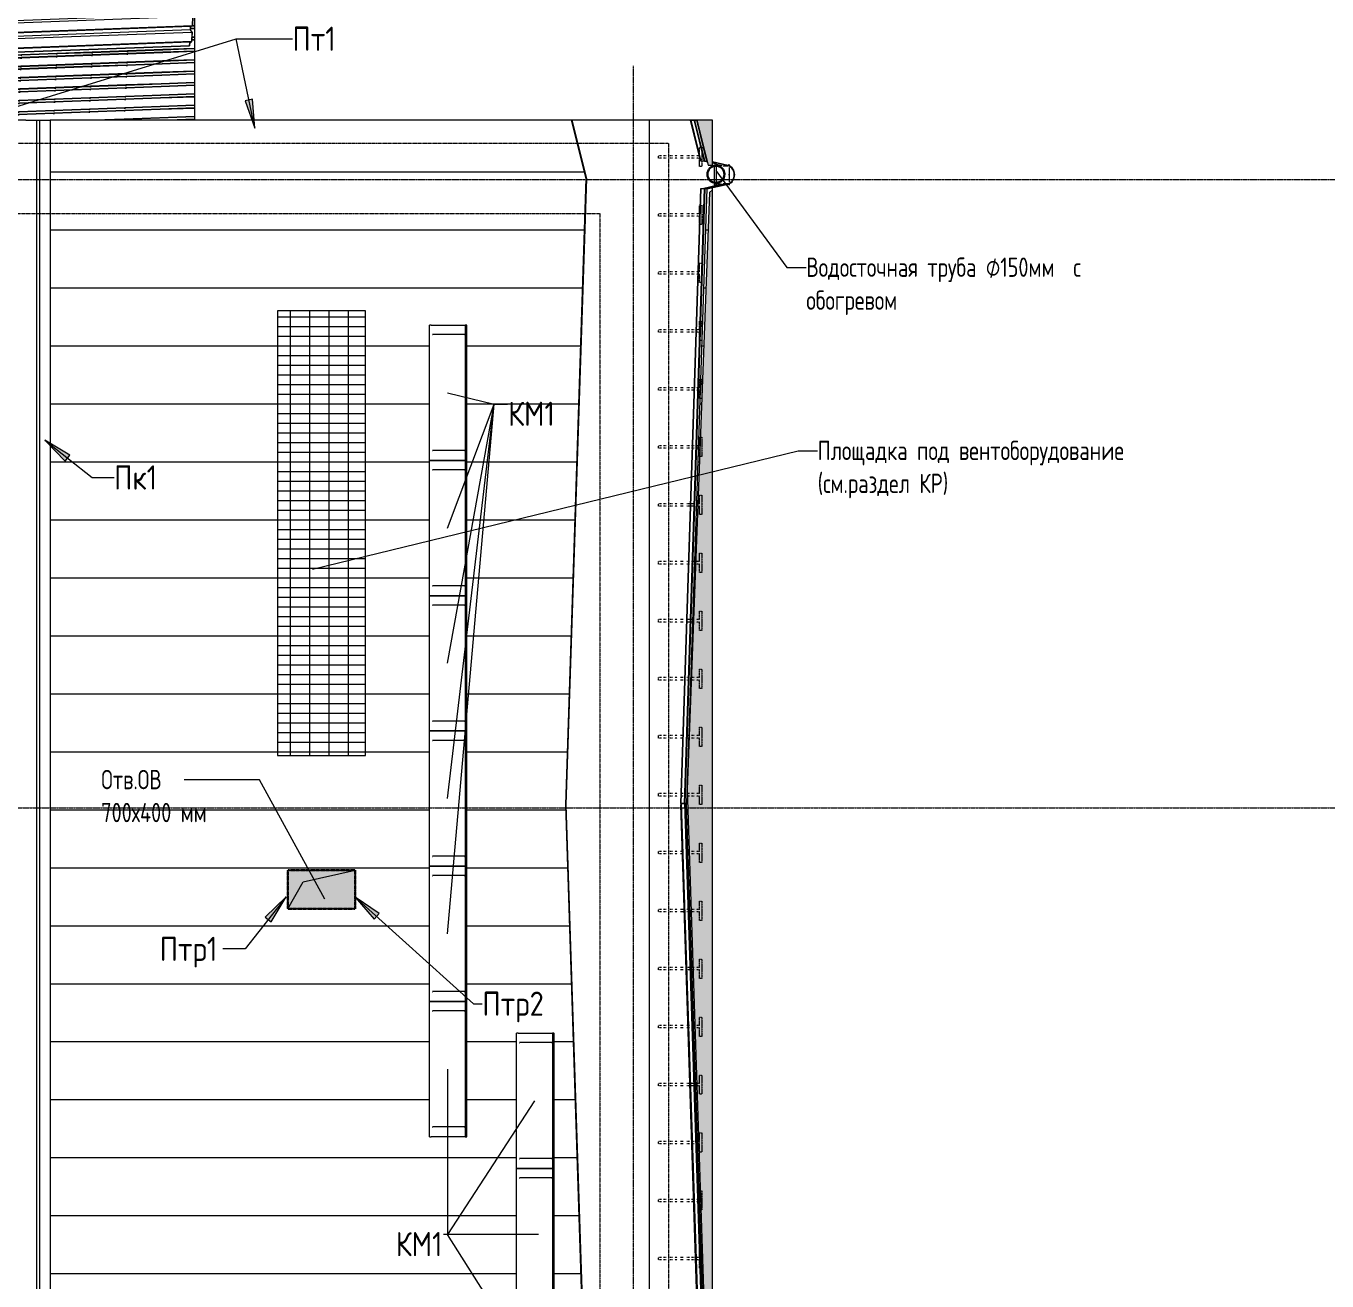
# Model space of a CAD drawing. Header units: millimetres. Extents: x -10178924 to 11692288, y -947381 to 58396.
# Drawn here: x 24262 to 37725, y -532876 to -519890 of the extents above; entities that cross this region are included whole.
import ezdxf

# ---------------------------------------------------------------- set-up
doc = ezdxf.new("R2010")
doc.units = ezdxf.units.MM
for name, pattern in [('ADSK_Линия сетки', [25, 20, -2.5, 0, -2.5]), ('ADSK_Скрыто', [6, 3, -3]), ('ADSK_Штриховая_ш3 п1_5', [4.5, 3, -1.5])]:
    doc.linetypes.add(name, pattern=pattern)
for name, color, linetype, lineweight in [('Аннотация', 7, 'Continuous', 18), ('Антураж', 7, 'Continuous', 18), ('Крыша', 7, 'Continuous', 9), ('Крыша штриховка', 7, 'Continuous', 9), ('Марки', 7, 'Continuous', 20), ('Обобщенные модели', 7, 'Continuous', 18), ('Ограждение', 7, 'Continuous', 9), ('Оси', 253, 'Continuous', 9), ('Перекрытие', 7, 'Continuous', 18), ('Перекрытие штриховка', 7, 'Continuous', 18), ('Узлы', 7, 'Continuous', 18)]:
    doc.layers.add(name, color=color, linetype=linetype, lineweight=lineweight)
doc.layers.add('Линии', color=7, linetype='Continuous', lineweight=9, true_color=0x00a600)
doc.styles.add('GOST Common_3', font='GOST_Common.ttf', dxfattribs={"width": 0.8, "height": 350})
doc.styles.add('GOST Common_4', font='GOST_Common.ttf', dxfattribs={"width": 0.9, "height": 200})

# ---------------------------------------------------------------- blocks, each defined once
blk = doc.blocks.new('Водосток - Тип 1 _карниз больше 490мм_-5200668-План кровли АР')
at = {"layer": 'Обобщенные модели'}
for p, q in [((19, 735), (31, 735)), ((48, 735), (125, 735)), ((125, 735), (198, 735)), ((216, 735), (231, 735)), ((125, 585), (19, 585)), ((231, 585), (125, 585))]:
    blk.add_line(p, q, dxfattribs=at)
for points, knots in [([(29, 731), (28, 732), (25, 734), (21, 735), (19, 735)], [-0.1080741, -0.1080741, -0.1080741, -0.1080741, -0.0588235, 0, 0, 0, 0]), ([(231, 735), (229, 735), (225, 734), (221, 732), (220, 729), (220, 729)], [-1, -1, -1, -1, -0.9411765, -0.8823529, -0.8614723, -0.8614723, -0.8614723, -0.8614723]), ([(19, 585), (21, 585), (25, 586), (29, 589), (31, 592), (32, 595), (32, 597), (32, 599), (32, 600), (32, 600)], [-1, -1, -1, -1, -0.9411765, -0.8823529, -0.8529412, -0.8235294, -0.8088235, -0.7941176, -0.7911929, -0.7911929, -0.7911929, -0.7911929]), ([(32, 605), (32, 606), (32, 607), (32, 609), (32, 611), (31, 614), (31, 617), (31, 620), (30, 623), (30, 626), (29, 629), (29, 632), (29, 636), (28, 640), (28, 646), (28, 652), (27, 656), (27, 657)], [-0.7563367, -0.7563367, -0.7563367, -0.7563367, -0.75, -0.7352941, -0.7205882, -0.7058824, -0.6911765, -0.6764706, -0.6617647, -0.6470588, -0.6323529, -0.6176471, -0.6029412, -0.5882353, -0.5588235, -0.5294118, -0.5128857, -0.5128857, -0.5128857, -0.5128857]), ([(222, 645), (222, 643), (222, 640), (221, 636), (221, 632), (221, 629), (220, 626), (220, 623), (219, 620), (219, 617), (219, 614), (218, 611), (218, 609), (218, 607), (218, 605), (218, 605)], [-0.4389362, -0.4389362, -0.4389362, -0.4389362, -0.4117647, -0.3970588, -0.3823529, -0.3676471, -0.3529412, -0.3382353, -0.3235294, -0.3088235, -0.2941176, -0.2794118, -0.2647059, -0.25, -0.2433093, -0.2433093, -0.2433093, -0.2433093]), ([(218, 600), (218, 600), (218, 599), (218, 597), (218, 595), (219, 592), (221, 589), (225, 586), (229, 585), (231, 585)], [-0.210458, -0.210458, -0.210458, -0.210458, -0.2058824, -0.1911765, -0.1764706, -0.1470588, -0.1176471, -0.0588235, 0, 0, 0, 0])]:
    blk.add_open_spline(points, degree=3, knots=knots, dxfattribs=at)
blk = doc.blocks.new('Ограждение - Ограждение-2966641-План кровли АР')
at = {"layer": 'Ограждение'}
for p, q in [((24262, 43659), (24371, 43659)), ((24371, 43659), (24388, 43659)), ((24371, 43659), (24371, 17892)), ((24388, 43659), (24404, 43659)), ((24404, 43659), (24513, 43659)), ((24404, 17892), (24404, 43659)), ((24513, 43659), (24513, 17892))]:
    blk.add_line(p, q, dxfattribs=at)
blk = doc.blocks.new('Construction_Roof-Accessories_Lindab_KO - Construction_Roof-Accessories_Lindab_KO-V46-План кровли АР')
at = {"layer": 'Обобщенные модели', "lineweight": 9}
for p, q in [((28808, 38642), (28467, 38642)), ((28467, 38640), (28473, 38640)), ((28801, 38640), (28808, 38640))]:
    blk.add_line(p, q, dxfattribs=at)
blk = doc.blocks.new('Construction_Roof-Accessories_Lindab_KO - Construction_Roof-Accessories_Lindab_KO-V47-План кровли АР')
at = {"layer": 'Обобщенные модели', "lineweight": 9}
for p, q in [((28808, 37442), (28467, 37442)), ((28467, 37440), (28473, 37440)), ((28801, 37440), (28808, 37440))]:
    blk.add_line(p, q, dxfattribs=at)
blk = doc.blocks.new('Construction_Roof-Accessories_Lindab_BR - Construction_Roof-Accessories_Lindab_BR-V48-План кровли АР')
at = {"layer": 'Обобщенные модели', "lineweight": 9}
for p, q in [((28436, 38739), (28438, 38739)), ((28436, 37339), (28436, 38739)), ((28454, 38739), (28438, 38739)), ((28454, 38739), (28463, 38739)), ((28463, 38739), (28471, 38739)), ((28471, 38739), (28804, 38739)), ((28804, 38739), (28807, 38739)), ((28808, 38739), (28808, 37339)), ((28823, 38739), (28808, 38739)), ((28823, 38739), (28825, 38739)), ((28825, 37339), (28825, 38739)), ((28438, 37339), (28436, 37339)), ((28438, 37339), (28454, 37339)), ((28463, 37339), (28454, 37339)), ((28471, 37339), (28463, 37339)), ((28804, 37339), (28471, 37339)), ((28807, 37339), (28804, 37339)), ((28808, 37339), (28823, 37339)), ((28825, 37339), (28823, 37339))]:
    blk.add_line(p, q, dxfattribs=at)
blk = doc.blocks.new('Construction_Roof-Accessories_Lindab_BR - Construction_Roof-Accessories_Lindab_BR-V49-План кровли АР')
at = {"layer": 'Обобщенные модели', "lineweight": 9}
for p, q in [((28436, 40139), (28438, 40139)), ((28436, 38739), (28436, 40139)), ((28454, 40139), (28438, 40139)), ((28454, 40139), (28463, 40139)), ((28463, 40139), (28471, 40139)), ((28471, 40139), (28804, 40139)), ((28804, 40139), (28807, 40139)), ((28808, 40139), (28808, 38739)), ((28823, 40139), (28808, 40139)), ((28823, 40139), (28825, 40139)), ((28825, 38739), (28825, 40139)), ((28438, 38739), (28436, 38739)), ((28438, 38739), (28454, 38739)), ((28463, 38739), (28454, 38739)), ((28471, 38739), (28463, 38739)), ((28804, 38739), (28471, 38739)), ((28807, 38739), (28804, 38739)), ((28808, 38739), (28823, 38739)), ((28825, 38739), (28823, 38739))]:
    blk.add_line(p, q, dxfattribs=at)
blk = doc.blocks.new('Construction_Roof-Accessories_Lindab_BR - Construction_Roof-Accessories_Lindab_BR-V50-План кровли АР')
at = {"layer": 'Обобщенные модели', "lineweight": 9}
for p, q in [((28436, 41539), (28438, 41539)), ((28436, 40139), (28436, 41539)), ((28454, 41539), (28438, 41539)), ((28454, 41539), (28463, 41539)), ((28463, 41539), (28471, 41539)), ((28471, 41539), (28804, 41539)), ((28804, 41539), (28807, 41539)), ((28808, 41539), (28808, 40139)), ((28823, 41539), (28808, 41539)), ((28823, 41539), (28825, 41539)), ((28825, 40139), (28825, 41539)), ((28438, 40139), (28436, 40139)), ((28438, 40139), (28454, 40139)), ((28463, 40139), (28454, 40139)), ((28471, 40139), (28463, 40139)), ((28804, 40139), (28471, 40139)), ((28807, 40139), (28804, 40139)), ((28808, 40139), (28823, 40139)), ((28825, 40139), (28823, 40139))]:
    blk.add_line(p, q, dxfattribs=at)
blk = doc.blocks.new('Construction_Roof-Accessories_Lindab_BR - Construction_Roof-Accessories_Lindab_BR-V51-План кровли АР')
at = {"layer": 'Обобщенные модели', "lineweight": 9}
for p, q in [((28436, 35939), (28438, 35939)), ((28436, 34539), (28436, 35939)), ((28454, 35939), (28438, 35939)), ((28454, 35939), (28463, 35939)), ((28463, 35939), (28471, 35939)), ((28471, 35939), (28804, 35939)), ((28804, 35939), (28807, 35939)), ((28808, 35939), (28808, 34539)), ((28823, 35939), (28808, 35939)), ((28823, 35939), (28825, 35939)), ((28825, 34539), (28825, 35939)), ((28438, 34539), (28436, 34539)), ((28438, 34539), (28454, 34539)), ((28463, 34539), (28454, 34539)), ((28471, 34539), (28463, 34539)), ((28804, 34539), (28471, 34539)), ((28807, 34539), (28804, 34539)), ((28808, 34539), (28823, 34539)), ((28825, 34539), (28823, 34539))]:
    blk.add_line(p, q, dxfattribs=at)
blk = doc.blocks.new('Roof Cladding - 833x50mm-4569083-План кровли АР')
at = {"layer": 'Обобщенные модели'}
for p, q in [((23430, 45152), (25993, 45248)), ((23432, 45186), (25995, 45282)), ((23463, 45203), (26004, 45298)), ((25995, 45282), (25993, 45248)), ((25993, 45248), (26012, 45222)), ((25994, 45248), (25996, 45281)), ((26013, 45222), (25994, 45248)), ((26004, 45298), (25995, 45282)), ((25996, 45281), (26004, 45296)), ((26004, 45296), (26004, 45298)), ((25987, 45118), (23424, 45023)), ((23430, 45152), (23432, 45186)), ((23433, 45147), (23430, 45152)), ((23432, 45186), (23436, 45193)), ((26012, 45222), (23466, 45126)), ((26007, 45126), (23466, 45031)), ((25987, 45118), (25986, 45084)), ((25986, 45085), (25988, 45117)), ((26007, 45126), (25987, 45118)), ((25988, 45117), (26008, 45124)), ((26012, 45222), (26007, 45126)), ((26008, 45124), (26013, 45222)), ((25986, 45084), (23422, 44988)), ((23422, 44988), (23424, 45023)), ((23428, 44980), (23422, 44988)), ((23424, 45023), (23429, 45024)), ((26004, 45058), (23466, 44963)), ((26005, 45059), (25986, 45085)), ((25986, 45084), (26004, 45058)), ((26000, 44961), (26005, 45059)), ((26004, 45058), (26000, 44962)), ((25978, 44921), (23414, 44825)), ((23414, 44825), (23416, 44859)), ((25979, 44955), (23416, 44859)), ((23416, 44859), (23425, 44862)), ((26000, 44962), (23466, 44868)), ((25996, 44895), (23466, 44800)), ((25979, 44955), (25978, 44921)), ((25978, 44921), (25980, 44954)), ((25997, 44895), (25978, 44921)), ((25978, 44921), (25996, 44895)), ((26000, 44962), (25979, 44955)), ((25980, 44954), (26000, 44961)), ((25992, 44797), (25997, 44895)), ((25996, 44895), (25992, 44799)), ((25970, 44757), (23407, 44661)), ((23407, 44661), (23408, 44696)), ((25972, 44791), (23408, 44696)), ((23408, 44696), (23421, 44700)), ((23424, 44812), (23414, 44825)), ((25992, 44799), (23466, 44704)), ((25989, 44731), (23466, 44637)), ((25972, 44791), (25970, 44757)), ((25970, 44757), (25989, 44731)), ((25971, 44758), (25972, 44790)), ((25989, 44732), (25971, 44758)), ((25992, 44799), (25972, 44791)), ((25972, 44790), (25992, 44797)), ((25989, 44731), (25984, 44635)), ((25985, 44634), (25989, 44732)), ((25962, 44594), (23399, 44498)), ((25964, 44628), (23401, 44532)), ((23420, 44643), (23407, 44661)), ((25984, 44635), (23466, 44541)), ((25981, 44568), (23466, 44474)), ((25964, 44628), (25962, 44594)), ((25962, 44594), (25981, 44568)), ((25963, 44594), (25964, 44627)), ((25982, 44568), (25963, 44594)), ((25984, 44635), (25964, 44628)), ((25964, 44627), (25985, 44634)), ((25981, 44568), (25976, 44472)), ((25977, 44471), (25982, 44568)), ((25955, 44430), (23391, 44334)), ((23392, 44334), (25955, 44430)), ((25956, 44465), (23393, 44369)), ((23399, 44498), (23401, 44532)), ((23416, 44475), (23399, 44498)), ((23401, 44532), (23417, 44538)), ((25976, 44472), (23466, 44378)), ((25956, 44465), (25955, 44430)), ((25955, 44430), (25957, 44463)), ((25955, 44430), (25955, 44430)), ((25976, 44472), (25956, 44465)), ((25957, 44463), (25977, 44471)), ((23391, 44334), (23393, 44369)), ((23392, 44334), (23391, 44334)), ((23393, 44369), (23412, 44376))]:
    blk.add_line(p, q, dxfattribs=at)
blk = doc.blocks.new('Водосток 2 - Водосток 2-5195513-План кровли АР')
at = {"layer": 'Антураж'}
for p, q in [((30059, 43055), (29908, 43659)), ((29908, 43659), (29909, 43659)), ((31138, 43659), (29909, 43659)), ((29909, 43659), (30061, 43055)), ((31243, 43241), (31138, 43659)), ((31146, 43659), (31139, 43657)), ((31139, 43656), (31144, 43658)), ((31245, 43234), (31139, 43656)), ((31144, 43658), (31193, 43658)), ((31249, 43235), (31144, 43658)), ((31200, 43659), (31146, 43659)), ((31185, 43656), (31179, 43654)), ((31179, 43654), (31184, 43654)), ((31285, 43232), (31179, 43654)), ((31184, 43654), (31200, 43659)), ((31290, 43232), (31184, 43654)), ((31187, 43656), (31185, 43656)), ((31185, 43656), (31187, 43656)), ((31187, 43656), (31185, 43656)), ((31193, 43658), (31187, 43656)), ((31200, 43659), (31305, 43236)), ((31248, 43240), (31243, 43241)), ((31249, 43235), (31245, 43234)), ((31284, 43235), (31249, 43235)), ((31314, 43225), (31270, 43235)), ((31290, 43232), (31285, 43232)), ((31305, 43236), (31290, 43232)), ((31309, 43243), (31304, 43243)), ((31305, 43238), (31308, 43238)), ((31308, 43238), (31309, 43243)), ((31311, 43238), (31308, 43238)), ((31365, 43230), (31529, 43193)), ((31527, 43188), (31365, 43225)), ((31407, 43204), (31365, 43213)), ((31408, 42987), (31407, 43204)), ((31407, 43203), (31467, 43189)), ((31476, 43188), (31527, 43188)), ((29847, 36576), (30059, 43055)), ((30061, 43055), (29849, 36576)), ((30059, 43055), (30061, 43055)), ((31037, 36588), (31245, 42954)), ((31037, 36587), (31245, 42950)), ((31042, 36587), (31250, 42954)), ((31077, 36588), (31285, 42954)), ((31082, 36588), (31290, 42954)), ((31306, 42953), (31098, 36587)), ((31245, 42954), (31250, 42954)), ((31245, 42950), (31250, 42951)), ((31250, 42954), (31285, 42954)), ((31261, 42954), (31408, 42987)), ((31285, 42954), (31290, 42954)), ((31290, 42954), (31306, 42953)), ((31308, 42952), (31306, 42952)), ((31306, 42948), (31309, 42948)), ((31527, 43003), (31308, 42952)), ((31308, 42952), (31309, 42948)), ((31309, 42948), (31529, 42998)), ((31408, 42987), (31467, 43001)), ((31476, 43003), (31527, 43003)), ((30060, 30069), (29847, 36576)), ((29847, 36576), (29849, 36576)), ((29849, 36576), (30062, 30069)), ((31036, 36587), (31037, 36587)), ((31042, 36587), (31037, 36588)), ((31037, 36588), (31045, 36587)), ((31045, 36587), (31037, 36587)), ((31037, 36587), (31042, 36587)), ((31037, 36587), (31245, 30226)), ((31244, 30226), (31037, 36576)), ((31042, 36587), (31092, 36587)), ((31042, 36587), (31250, 30226)), ((31092, 36587), (31042, 36587)), ((31098, 36587), (31045, 36587)), ((31082, 36588), (31077, 36588)), ((31077, 36588), (31084, 36588)), ((31084, 36587), (31077, 36587)), ((31077, 36587), (31082, 36587)), ((31077, 36587), (31285, 30226)), ((31098, 36587), (31082, 36588)), ((31082, 36587), (31098, 36587)), ((31082, 36587), (31290, 30226)), ((31085, 36587), (31083, 36587)), ((31083, 36587), (31085, 36587)), ((31084, 36588), (31085, 36588)), ((31085, 36588), (31084, 36588)), ((31084, 36588), (31085, 36588)), ((31085, 36587), (31084, 36587)), ((31085, 36588), (31092, 36587)), ((31092, 36587), (31085, 36587)), ((31305, 30251), (31098, 36587))]:
    blk.add_line(p, q, dxfattribs=at)
for centre, major_axis, start_param, end_param in [((31501, 43095), (0, 97), 3.441241, 5.983537), ((31501, 43095), (0, 102), 3.439033, 5.985745), ((31447, 43095), (0, 97), 4.665909, 4.760834)]:
    blk.add_ellipse(centre, major_axis=major_axis, ratio=0.934826, start_param=start_param, end_param=end_param, dxfattribs=at)
blk = doc.blocks.new('Кровля')
at = {"layer": 'Аннотация', "lineweight": 9}
for points in [[(26629, 43575), (26607, 43877), (26529, 43861)], [(24457, 40349), (24668, 40131), (24717, 40193)], [(26953, 35624), (26737, 35412), (26799, 35363)], [(27668, 35620), (27864, 35390), (27917, 35449)]]:
    blk.add_hatch(color=256, dxfattribs=at).paths.add_polyline_path(points)
at = {"layer": 'Крыша штриховка'}
h = blk.add_hatch(dxfattribs=at)
h.set_pattern_fill('FP_2', color=256, style=0, pattern_type=2)
h.set_pattern_definition([(180, (3986.8, 0), (-7e-14, -600), [])])
h.paths.add_polyline_path([(27372, 17892), (29050, 17892), (30032, 19347), (29708, 19305), (30060, 30069), (29847, 36576), (30059, 43055), (29908, 43659), (24513, 43659), (24513, 17892), (25830, 17892)])
h.paths.add_polyline_path([(25203, 18862), (24754, 18862), (24754, 20012), (25904, 20012), (25904, 18862), (25329, 18862)])
h.paths.add_polyline_path([(27009, 20373), (26993, 20373), (26993, 21123), (27743, 21123), (27743, 20373), (27070, 20373)])
h.paths.add_polyline_path([(27372, 22145), (26970, 22145), (26970, 22545), (27670, 22545), (27670, 22145)])
h.paths.add_polyline_path([(28650, 23142), (28278, 23142), (28278, 27342), (28667, 27342), (28667, 23142), (28650, 23142)])
h.paths.add_polyline_path([(27372, 23645), (26865, 23645), (26865, 27055), (27775, 27055), (27775, 23645), (27670, 23645)])
h.paths.add_polyline_path([(29710, 25811), (29337, 25811), (29337, 34211), (29726, 34211), (29726, 25811), (29710, 25811)])
h.paths.add_polyline_path([(26037, 28714), (25084, 28714), (25084, 30514), (28803, 30514), (28803, 28714), (26865, 28714)])
h.paths.add_polyline_path([(31255, 30223), (31255, 30226), (31246, 30226), (31255, 30223)])
h.paths.add_polyline_path([(31305, 30251), (31306, 30285), (31365, 30299), (31365, 30563), (31306, 30579), (31105, 36735), (31336, 42911), (31365, 42940), (31365, 42960), (31306, 42948), (31099, 36576), (31304, 30285)])
h.paths.add_polyline_path([(28436, 33139), (28436, 41539), (28825, 41539), (28825, 33139), (28438, 33139)])
h.paths.add_polyline_path([(27670, 35500), (26970, 35500), (26970, 35900), (27670, 35900)])
h.paths.add_polyline_path([(27775, 37085), (26865, 37085), (26865, 41685), (27775, 41685), (27775, 37421)])
h.paths.add_polyline_path([(31305, 43243), (31309, 43243), (31205, 43659), (31200, 43659), (31304, 43243)])
h.paths.add_polyline_path([(31139, 43656), (31146, 43659), (31138, 43659)])
at = {"layer": 'Перекрытие штриховка', "lineweight": 9}
h = blk.add_hatch(dxfattribs=at)
h.set_pattern_fill('FP_54', color=256, style=0, pattern_type=2)
h.set_pattern_definition([(182.141, (18730.75, -66049.07), (-16.7656, -353.0398), [366.448, 0, 0, 0]), (182.141, (18726.74, -66133.4), (-16.7656, -353.0398), [366.448, 0, 0, 0]), (182.141, (18726.5, -66138.3), (-16.7656, -353.0398), [366.448, 0, 0, 0]), (182.141, (18732.33, -66015.72), (-16.7656, -353.0398), [366.448, 0, 0, 0]), (182.141, (18732.1, -66020.63), (-16.7656, -353.0398), [366.448, 0, 0, 0]), (182.141, (18730.98, -66044.16), (-16.7656, -353.0398), [366.448, 0, 0, 0]), (182.141, (18725.4, -66161.84), (-16.7656, -353.0398), [366.448, 0, 0, 0]), (182.141, (18719.8, -66279.52), (-16.7656, -353.0398), [366.448, 0, 0, 0]), (182.141, (18719.57, -66284.43), (-16.7656, -353.0398), [366.448, 0, 0, 0]), (182.141, (18715.57, -66368.76), (-16.7656, -353.0398), [366.448, 0, 0, 0]), (182.141, (18725.16, -66166.74), (-16.7656, -353.0398), [366.448, 0, 0, 0]), (182.141, (18721.16, -66251.08), (-16.7656, -353.0398), [366.448, 0, 0, 0]), (182.141, (18720.92, -66256), (-16.7656, -353.0398), [366.448, 0, 0, 0])])
h.paths.add_polyline_path([(24388, 43659), (26006, 43659), (26006, 45124), (25988, 45117), (25987, 45084), (26005, 45057), (26000, 44961), (25980, 44954), (25979, 44920), (25997, 44894), (25992, 44797), (25972, 44790), (25972, 44757), (25989, 44731), (25984, 44634), (25964, 44627), (25964, 44593), (25981, 44568), (25976, 44470), (25957, 44463), (25954, 44430), (23540, 44340), (23540, 43659), (24371, 43659)])
at = {"layer": 'Перекрытие штриховка', "lineweight": 9, "true_color": 0x787878}
h = blk.add_hatch(dxfattribs=at)
h.set_pattern_fill('FP_52', color=8, style=0, pattern_type=2)
h.set_pattern_definition([(0, (0, 0), (0, 100), []), (90, (0, 0), (-200, 1e-14), [])])
h.paths.add_polyline_path([(27372, 37085), (27775, 37085), (27775, 41685), (26865, 41685), (26865, 37085), (27168, 37085)])
at = {"layer": 'Узлы', "true_color": 0xffffff}
h = blk.add_hatch(color=7, dxfattribs=at)
h.paths.add_polyline_path([(37670, 20675), (37670, 20941), (31998, 20941), (32013, 20871), (37490, 20681)])
h.paths.add_polyline_path([(30995, 20745), (31689, 20844), (31725, 20941), (31365, 20941), (31365, 30299), (31306, 30285), (30995, 20761)])
h.paths.add_polyline_path([(31365, 30563), (31365, 42940), (31336, 42911), (31105, 36735), (31306, 30578), (31362, 30563)])
h.paths.add_polyline_path([(31365, 43193), (31365, 43659), (31205, 43659), (31322, 43193), (31365, 43193)])
blk.add_hatch(color=7, dxfattribs=at).paths.add_polyline_path([(26970, 35500), (27670, 35500), (27670, 35900), (26970, 35900)])
at = {"layer": 'Аннотация', "lineweight": 9}
for p, q in [((23741, 43670), (26436, 44502)), ((26436, 44502), (27019, 44502)), ((26629, 43575), (26436, 44502)), ((26436, 44502), (27019, 44502)), ((26607, 43877), (26529, 43861)), ((26529, 43861), (26629, 43575)), ((26629, 43575), (26607, 43877)), ((31399, 43139), (32135, 42134)), ((32135, 42134), (32337, 42134)), ((24457, 40349), (24668, 40131)), ((24717, 40193), (24457, 40349)), ((24457, 40349), (24946, 39962)), ((24668, 40131), (24717, 40193)), ((27226, 39014), (32253, 40238)), ((32253, 40238), (32454, 40238)), ((24946, 39962), (25174, 39962)), ((26481, 36832), (25898, 36832)), ((26677, 36832), (26481, 36832)), ((27354, 35599), (26677, 36832)), ((26953, 35624), (26530, 35084)), ((26953, 35624), (26737, 35412)), ((26799, 35363), (26953, 35624)), ((27668, 35620), (27864, 35390)), ((27917, 35449), (27668, 35620)), ((27668, 35620), (28894, 34517)), ((26737, 35412), (26799, 35363)), ((27864, 35390), (27917, 35449)), ((26530, 35084), (26300, 35084)), ((28894, 34517), (28984, 34517))]:
    blk.add_line(p, q, dxfattribs=at)
at = {"layer": 'Крыша'}
for p, q in [((24262, 43659), (18876, 43659)), ((29908, 43659), (24513, 43659)), ((31146, 43659), (31138, 43659)), ((31205, 43659), (31200, 43659)), ((31365, 42940), (31365, 42960)), ((26970, 35500), (26970, 35900)), ((26970, 35900), (27670, 35900)), ((27670, 35900), (27670, 35500)), ((27670, 35500), (26970, 35500))]:
    blk.add_line(p, q, dxfattribs=at)
at = {"layer": 'Линии', "color": 5, "true_color": 0x0000ff}
blk.add_line((30715, 20291), (30715, 43659), dxfattribs=at)
at = {"layer": 'Линии', "color": 7}
for p, q in [((31365, 43659), (31205, 43659)), ((31205, 43659), (31322, 43193)), ((31365, 43193), (31365, 43659)), ((31322, 43193), (31365, 43193)), ((31336, 42911), (31105, 36735)), ((31365, 42940), (31336, 42911)), ((31365, 30563), (31365, 42940)), ((31105, 36735), (31306, 30578)), ((27130, 35777), (27670, 35900)), ((26970, 35500), (27130, 35777))]:
    blk.add_line(p, q, dxfattribs=at)
at = {"layer": 'Линии', "color": 7, "linetype": 'ADSK_Штриховая_ш3 п1_5'}
for p, q in [((17612, 43423), (30912, 43423)), ((30912, 43423), (30912, 20783)), ((18382, 42693), (30199, 42693)), ((30199, 42693), (30199, 17884))]:
    blk.add_line(p, q, dxfattribs=at)
at = {"layer": 'Линии', "color": 7, "linetype": 'ADSK_Скрыто'}
for p, q in [((31232, 43379), (31257, 43379)), ((31232, 43291), (31232, 43379)), ((31257, 43379), (31257, 43179)), ((30807, 43266), (30807, 43291)), ((30837, 43291), (30807, 43291)), ((30837, 43266), (30807, 43266)), ((30887, 43291), (30857, 43291)), ((30887, 43266), (30857, 43266)), ((30952, 43291), (30922, 43291)), ((30952, 43266), (30922, 43266)), ((31002, 43291), (30972, 43291)), ((31002, 43266), (30972, 43266)), ((31062, 43291), (31032, 43291)), ((31062, 43266), (31032, 43266)), ((31127, 43291), (31097, 43291)), ((31127, 43266), (31097, 43266)), ((31177, 43291), (31147, 43291)), ((31177, 43266), (31147, 43266)), ((31232, 43291), (31197, 43291)), ((31232, 43266), (31197, 43266)), ((31232, 43179), (31232, 43266)), ((31257, 43179), (31232, 43179)), ((30807, 42666), (30807, 42691)), ((30837, 42691), (30807, 42691)), ((30887, 42691), (30857, 42691)), ((30952, 42691), (30922, 42691)), ((31002, 42691), (30972, 42691)), ((31062, 42691), (31032, 42691)), ((31127, 42691), (31097, 42691)), ((31177, 42691), (31147, 42691)), ((31232, 42691), (31197, 42691)), ((31232, 42779), (31257, 42779)), ((31232, 42691), (31232, 42779)), ((31257, 42779), (31257, 42579)), ((30837, 42666), (30807, 42666)), ((30887, 42666), (30857, 42666)), ((30952, 42666), (30922, 42666)), ((31002, 42666), (30972, 42666)), ((31062, 42666), (31032, 42666)), ((31127, 42666), (31097, 42666)), ((31177, 42666), (31147, 42666)), ((31232, 42666), (31197, 42666)), ((31232, 42579), (31232, 42666)), ((31257, 42579), (31232, 42579)), ((31232, 42179), (31257, 42179)), ((31232, 42091), (31232, 42179)), ((31257, 42179), (31257, 41979)), ((30807, 42066), (30807, 42091)), ((30837, 42091), (30807, 42091)), ((30837, 42066), (30807, 42066)), ((30887, 42091), (30857, 42091)), ((30887, 42066), (30857, 42066)), ((30952, 42091), (30922, 42091)), ((30952, 42066), (30922, 42066)), ((31002, 42091), (30972, 42091)), ((31002, 42066), (30972, 42066)), ((31062, 42091), (31032, 42091)), ((31062, 42066), (31032, 42066)), ((31127, 42091), (31097, 42091)), ((31127, 42066), (31097, 42066)), ((31177, 42091), (31147, 42091)), ((31177, 42066), (31147, 42066)), ((31232, 42091), (31197, 42091)), ((31232, 42066), (31197, 42066)), ((31232, 41979), (31232, 42066)), ((31257, 41979), (31232, 41979)), ((30807, 41466), (30807, 41491)), ((30837, 41491), (30807, 41491)), ((30837, 41466), (30807, 41466)), ((30887, 41491), (30857, 41491)), ((30887, 41466), (30857, 41466)), ((30952, 41491), (30922, 41491)), ((30952, 41466), (30922, 41466)), ((31002, 41491), (30972, 41491)), ((31002, 41466), (30972, 41466)), ((31062, 41491), (31032, 41491)), ((31062, 41466), (31032, 41466)), ((31127, 41491), (31097, 41491)), ((31127, 41466), (31097, 41466)), ((31177, 41491), (31147, 41491)), ((31177, 41466), (31147, 41466)), ((31232, 41491), (31197, 41491)), ((31232, 41466), (31197, 41466)), ((31232, 41579), (31257, 41579)), ((31232, 41491), (31232, 41579)), ((31232, 41379), (31232, 41466)), ((31257, 41579), (31257, 41379)), ((31257, 41379), (31232, 41379)), ((31232, 40979), (31257, 40979)), ((31232, 40891), (31232, 40979)), ((31257, 40979), (31257, 40779)), ((30807, 40866), (30807, 40891)), ((30837, 40891), (30807, 40891)), ((30837, 40866), (30807, 40866)), ((30887, 40891), (30857, 40891)), ((30887, 40866), (30857, 40866)), ((30952, 40891), (30922, 40891)), ((30952, 40866), (30922, 40866)), ((31002, 40891), (30972, 40891)), ((31002, 40866), (30972, 40866)), ((31062, 40891), (31032, 40891)), ((31062, 40866), (31032, 40866)), ((31127, 40891), (31097, 40891)), ((31127, 40866), (31097, 40866)), ((31177, 40891), (31147, 40891)), ((31177, 40866), (31147, 40866)), ((31232, 40891), (31197, 40891)), ((31232, 40866), (31197, 40866)), ((31232, 40779), (31232, 40866)), ((31257, 40779), (31232, 40779)), ((30807, 40266), (30807, 40291)), ((30837, 40291), (30807, 40291)), ((30837, 40266), (30807, 40266)), ((30887, 40291), (30857, 40291)), ((30887, 40266), (30857, 40266)), ((30952, 40291), (30922, 40291)), ((30952, 40266), (30922, 40266)), ((31002, 40291), (30972, 40291)), ((31002, 40266), (30972, 40266)), ((31062, 40291), (31032, 40291)), ((31062, 40266), (31032, 40266)), ((31127, 40291), (31097, 40291)), ((31127, 40266), (31097, 40266)), ((31177, 40291), (31147, 40291)), ((31177, 40266), (31147, 40266)), ((31232, 40291), (31197, 40291)), ((31232, 40266), (31197, 40266)), ((31232, 40379), (31257, 40379)), ((31232, 40291), (31232, 40379)), ((31232, 40179), (31232, 40266)), ((31257, 40379), (31257, 40179)), ((31257, 40179), (31232, 40179)), ((31232, 39779), (31257, 39779)), ((31232, 39691), (31232, 39779)), ((31257, 39779), (31257, 39579)), ((30807, 39666), (30807, 39691)), ((30837, 39691), (30807, 39691)), ((30837, 39666), (30807, 39666)), ((30887, 39691), (30857, 39691)), ((30887, 39666), (30857, 39666)), ((30952, 39691), (30922, 39691)), ((30952, 39666), (30922, 39666)), ((31002, 39691), (30972, 39691)), ((31002, 39666), (30972, 39666)), ((31062, 39691), (31032, 39691)), ((31062, 39666), (31032, 39666)), ((31127, 39691), (31097, 39691)), ((31127, 39666), (31097, 39666)), ((31177, 39691), (31147, 39691)), ((31177, 39666), (31147, 39666)), ((31232, 39691), (31197, 39691)), ((31232, 39666), (31197, 39666)), ((31232, 39579), (31232, 39666)), ((31257, 39579), (31232, 39579)), ((31232, 39179), (31257, 39179)), ((31232, 39091), (31232, 39179)), ((31257, 39179), (31257, 38979)), ((30807, 39066), (30807, 39091)), ((30837, 39091), (30807, 39091)), ((30837, 39066), (30807, 39066)), ((30887, 39091), (30857, 39091)), ((30887, 39066), (30857, 39066)), ((30952, 39091), (30922, 39091)), ((30952, 39066), (30922, 39066)), ((31002, 39091), (30972, 39091)), ((31002, 39066), (30972, 39066)), ((31062, 39091), (31032, 39091)), ((31062, 39066), (31032, 39066)), ((31127, 39091), (31097, 39091)), ((31127, 39066), (31097, 39066)), ((31177, 39091), (31147, 39091)), ((31177, 39066), (31147, 39066)), ((31232, 39091), (31197, 39091)), ((31232, 39066), (31197, 39066)), ((31232, 38979), (31232, 39066)), ((31257, 38979), (31232, 38979)), ((31232, 38579), (31257, 38579)), ((31232, 38491), (31232, 38579)), ((31257, 38579), (31257, 38379)), ((30807, 38466), (30807, 38491)), ((30837, 38491), (30807, 38491)), ((30837, 38466), (30807, 38466)), ((30887, 38491), (30857, 38491)), ((30887, 38466), (30857, 38466)), ((30952, 38491), (30922, 38491)), ((30952, 38466), (30922, 38466)), ((31002, 38491), (30972, 38491)), ((31002, 38466), (30972, 38466)), ((31062, 38491), (31032, 38491)), ((31062, 38466), (31032, 38466)), ((31127, 38491), (31097, 38491)), ((31127, 38466), (31097, 38466)), ((31177, 38491), (31147, 38491)), ((31177, 38466), (31147, 38466)), ((31232, 38491), (31197, 38491)), ((31232, 38466), (31197, 38466)), ((31232, 38379), (31232, 38466)), ((31257, 38379), (31232, 38379)), ((31232, 37979), (31257, 37979)), ((31232, 37891), (31232, 37979)), ((31257, 37979), (31257, 37779)), ((30807, 37866), (30807, 37891)), ((30837, 37891), (30807, 37891)), ((30837, 37866), (30807, 37866)), ((30887, 37891), (30857, 37891)), ((30887, 37866), (30857, 37866)), ((30952, 37891), (30922, 37891)), ((30952, 37866), (30922, 37866)), ((31002, 37891), (30972, 37891)), ((31002, 37866), (30972, 37866)), ((31062, 37891), (31032, 37891)), ((31062, 37866), (31032, 37866)), ((31127, 37891), (31097, 37891)), ((31127, 37866), (31097, 37866)), ((31177, 37891), (31147, 37891)), ((31177, 37866), (31147, 37866)), ((31232, 37891), (31197, 37891)), ((31232, 37866), (31197, 37866)), ((31232, 37779), (31232, 37866)), ((31257, 37779), (31232, 37779)), ((30807, 37266), (30807, 37291)), ((30837, 37291), (30807, 37291)), ((30887, 37291), (30857, 37291)), ((30952, 37291), (30922, 37291)), ((31002, 37291), (30972, 37291)), ((31062, 37291), (31032, 37291)), ((31127, 37291), (31097, 37291)), ((31177, 37291), (31147, 37291)), ((31232, 37291), (31197, 37291)), ((31232, 37379), (31257, 37379)), ((31232, 37291), (31232, 37379)), ((31257, 37379), (31257, 37179)), ((30837, 37266), (30807, 37266)), ((30887, 37266), (30857, 37266)), ((30952, 37266), (30922, 37266)), ((31002, 37266), (30972, 37266)), ((31062, 37266), (31032, 37266)), ((31127, 37266), (31097, 37266)), ((31177, 37266), (31147, 37266)), ((31232, 37266), (31197, 37266)), ((31232, 37179), (31232, 37266)), ((31257, 37179), (31232, 37179)), ((31232, 36779), (31257, 36779)), ((31232, 36691), (31232, 36779)), ((31257, 36779), (31257, 36579)), ((30807, 36666), (30807, 36691)), ((30837, 36691), (30807, 36691)), ((30837, 36666), (30807, 36666)), ((30887, 36691), (30857, 36691)), ((30887, 36666), (30857, 36666)), ((30952, 36691), (30922, 36691)), ((30952, 36666), (30922, 36666)), ((31002, 36691), (30972, 36691)), ((31002, 36666), (30972, 36666)), ((31062, 36691), (31032, 36691)), ((31062, 36666), (31032, 36666)), ((31127, 36691), (31097, 36691)), ((31127, 36666), (31097, 36666)), ((31177, 36691), (31147, 36691)), ((31177, 36666), (31147, 36666)), ((31232, 36691), (31197, 36691)), ((31232, 36666), (31197, 36666)), ((31232, 36579), (31232, 36666)), ((31257, 36579), (31232, 36579)), ((30807, 36066), (30807, 36091)), ((30837, 36091), (30807, 36091)), ((30887, 36091), (30857, 36091)), ((30952, 36091), (30922, 36091)), ((31002, 36091), (30972, 36091)), ((31062, 36091), (31032, 36091)), ((31127, 36091), (31097, 36091)), ((31177, 36091), (31147, 36091)), ((31232, 36091), (31197, 36091)), ((31232, 36179), (31257, 36179)), ((31232, 36091), (31232, 36179)), ((31257, 36179), (31257, 35979)), ((30837, 36066), (30807, 36066)), ((30887, 36066), (30857, 36066)), ((30952, 36066), (30922, 36066)), ((31002, 36066), (30972, 36066)), ((31062, 36066), (31032, 36066)), ((31127, 36066), (31097, 36066)), ((31177, 36066), (31147, 36066)), ((31232, 36066), (31197, 36066)), ((31232, 35979), (31232, 36066)), ((31257, 35979), (31232, 35979)), ((31232, 35579), (31257, 35579)), ((31232, 35491), (31232, 35579)), ((31257, 35579), (31257, 35379)), ((30807, 35466), (30807, 35491)), ((30837, 35491), (30807, 35491)), ((30837, 35466), (30807, 35466)), ((30887, 35491), (30857, 35491)), ((30887, 35466), (30857, 35466)), ((30952, 35491), (30922, 35491)), ((30952, 35466), (30922, 35466)), ((31002, 35491), (30972, 35491)), ((31002, 35466), (30972, 35466)), ((31062, 35491), (31032, 35491)), ((31062, 35466), (31032, 35466)), ((31127, 35491), (31097, 35491)), ((31127, 35466), (31097, 35466)), ((31177, 35491), (31147, 35491)), ((31177, 35466), (31147, 35466)), ((31232, 35491), (31197, 35491)), ((31232, 35466), (31197, 35466)), ((31232, 35379), (31232, 35466)), ((31257, 35379), (31232, 35379)), ((30807, 34866), (30807, 34891)), ((30837, 34891), (30807, 34891)), ((30887, 34891), (30857, 34891)), ((30952, 34891), (30922, 34891)), ((31002, 34891), (30972, 34891)), ((31062, 34891), (31032, 34891)), ((31127, 34891), (31097, 34891)), ((31177, 34891), (31147, 34891)), ((31232, 34891), (31197, 34891)), ((31232, 34979), (31257, 34979)), ((31232, 34891), (31232, 34979)), ((31257, 34979), (31257, 34779)), ((30837, 34866), (30807, 34866)), ((30887, 34866), (30857, 34866)), ((30952, 34866), (30922, 34866)), ((31002, 34866), (30972, 34866)), ((31062, 34866), (31032, 34866)), ((31127, 34866), (31097, 34866)), ((31177, 34866), (31147, 34866)), ((31232, 34866), (31197, 34866)), ((31232, 34779), (31232, 34866)), ((31257, 34779), (31232, 34779)), ((31232, 34379), (31257, 34379)), ((31232, 34291), (31232, 34379)), ((31257, 34379), (31257, 34179)), ((30807, 34266), (30807, 34291)), ((30837, 34291), (30807, 34291)), ((30837, 34266), (30807, 34266)), ((30887, 34291), (30857, 34291)), ((30887, 34266), (30857, 34266)), ((30952, 34291), (30922, 34291)), ((30952, 34266), (30922, 34266)), ((31002, 34291), (30972, 34291)), ((31002, 34266), (30972, 34266)), ((31062, 34291), (31032, 34291)), ((31062, 34266), (31032, 34266)), ((31127, 34291), (31097, 34291)), ((31127, 34266), (31097, 34266)), ((31177, 34291), (31147, 34291)), ((31177, 34266), (31147, 34266)), ((31232, 34291), (31197, 34291)), ((31232, 34266), (31197, 34266)), ((31232, 34179), (31232, 34266)), ((31257, 34179), (31232, 34179)), ((30807, 33666), (30807, 33691)), ((30837, 33691), (30807, 33691)), ((30837, 33666), (30807, 33666)), ((30887, 33691), (30857, 33691)), ((30887, 33666), (30857, 33666)), ((30952, 33691), (30922, 33691)), ((30952, 33666), (30922, 33666)), ((31002, 33691), (30972, 33691)), ((31002, 33666), (30972, 33666)), ((31062, 33691), (31032, 33691)), ((31062, 33666), (31032, 33666)), ((31127, 33691), (31097, 33691)), ((31127, 33666), (31097, 33666)), ((31177, 33691), (31147, 33691)), ((31177, 33666), (31147, 33666)), ((31232, 33691), (31197, 33691)), ((31232, 33666), (31197, 33666)), ((31232, 33779), (31257, 33779)), ((31232, 33691), (31232, 33779)), ((31232, 33579), (31232, 33666)), ((31257, 33779), (31257, 33579)), ((31257, 33579), (31232, 33579)), ((31232, 33179), (31257, 33179)), ((31232, 33091), (31232, 33179)), ((31257, 33179), (31257, 32979)), ((30807, 33066), (30807, 33091)), ((30837, 33091), (30807, 33091)), ((30837, 33066), (30807, 33066)), ((30887, 33091), (30857, 33091)), ((30887, 33066), (30857, 33066)), ((30952, 33091), (30922, 33091)), ((30952, 33066), (30922, 33066)), ((31002, 33091), (30972, 33091)), ((31002, 33066), (30972, 33066)), ((31062, 33091), (31032, 33091)), ((31062, 33066), (31032, 33066)), ((31127, 33091), (31097, 33091)), ((31127, 33066), (31097, 33066)), ((31177, 33091), (31147, 33091)), ((31177, 33066), (31147, 33066)), ((31232, 33091), (31197, 33091)), ((31232, 33066), (31197, 33066)), ((31232, 32979), (31232, 33066)), ((31257, 32979), (31232, 32979)), ((31232, 32579), (31257, 32579)), ((31232, 32491), (31232, 32579)), ((31257, 32579), (31257, 32379)), ((30807, 32466), (30807, 32491)), ((30837, 32491), (30807, 32491)), ((30837, 32466), (30807, 32466)), ((30887, 32491), (30857, 32491)), ((30887, 32466), (30857, 32466)), ((30952, 32491), (30922, 32491)), ((30952, 32466), (30922, 32466)), ((31002, 32491), (30972, 32491)), ((31002, 32466), (30972, 32466)), ((31062, 32491), (31032, 32491)), ((31062, 32466), (31032, 32466)), ((31127, 32491), (31097, 32491)), ((31127, 32466), (31097, 32466)), ((31177, 32491), (31147, 32491)), ((31177, 32466), (31147, 32466)), ((31232, 32491), (31197, 32491)), ((31232, 32466), (31197, 32466)), ((31232, 32379), (31232, 32466)), ((31257, 32379), (31232, 32379)), ((31232, 31979), (31257, 31979)), ((31232, 31891), (31232, 31979)), ((31257, 31979), (31257, 31779)), ((30807, 31866), (30807, 31891)), ((30837, 31891), (30807, 31891)), ((30837, 31866), (30807, 31866)), ((30887, 31891), (30857, 31891)), ((30887, 31866), (30857, 31866)), ((30952, 31891), (30922, 31891)), ((30952, 31866), (30922, 31866)), ((31002, 31891), (30972, 31891)), ((31002, 31866), (30972, 31866)), ((31062, 31891), (31032, 31891)), ((31062, 31866), (31032, 31866)), ((31127, 31891), (31097, 31891)), ((31127, 31866), (31097, 31866)), ((31177, 31891), (31147, 31891)), ((31177, 31866), (31147, 31866)), ((31232, 31891), (31197, 31891)), ((31232, 31866), (31197, 31866)), ((31232, 31779), (31232, 31866)), ((31257, 31779), (31232, 31779))]:
    blk.add_line(p, q, dxfattribs=at)
at = {"layer": 'Линии', "color": 7, "linetype": 'ADSK_Штриховая_ш3 п1_5', "lineweight": 30}
for p, q in [((27670, 35900), (26970, 35900)), ((26970, 35900), (26970, 35500)), ((27670, 35500), (27670, 35900)), ((26970, 35500), (27670, 35500))]:
    blk.add_line(p, q, dxfattribs=at)
at = {"layer": 'Линии', "color": 7, "lineweight": 30}
blk.add_circle((31402, 43099), 88, dxfattribs=at)
at = {"layer": 'Марки'}
for p, q in [((28623, 40839), (29107, 40721)), ((28623, 39439), (29107, 40721)), ((28623, 35239), (29107, 40721)), ((28623, 36639), (29107, 40721)), ((28623, 38039), (29107, 40721)), ((29107, 40721), (29246, 40721)), ((29107, 40721), (29246, 40721)), ((29107, 40721), (29246, 40721)), ((29107, 40721), (29246, 40721)), ((29107, 40721), (29246, 40721)), ((28623, 33839), (28623, 32130)), ((29524, 33511), (28623, 32130)), ((28623, 32130), (28583, 32130)), ((28623, 32130), (28583, 32130)), ((28623, 32130), (28583, 32130)), ((29565, 32130), (28583, 32130)), ((29524, 30711), (28623, 32130))]:
    blk.add_line(p, q, dxfattribs=at)
at = {"layer": 'Оси', "linetype": 'ADSK_Линия сетки'}
for p, q in [((30550, -5631), (30550, 44223)), ((-13798, 43045), (56005, 43045)), ((-13798, 36545), (56005, 36545))]:
    blk.add_line(p, q, dxfattribs=at)
at = {"layer": 'Перекрытие'}
for p, q in [((26006, 45124), (26006, 43659)), ((27775, 41685), (26865, 41685)), ((26865, 41685), (26865, 37085)), ((27775, 37085), (27775, 41685)), ((26865, 37085), (27775, 37085))]:
    blk.add_line(p, q, dxfattribs=at)
at = {"layer": 'Антураж'}
blk.add_blockref('Водосток 2 - Водосток 2-5195513-План кровли АР', (0, 0), dxfattribs=at)
at = {"layer": 'Обобщенные модели'}
for name, p in [('Roof Cladding - 833x50mm-4569083-План кровли АР', (0, 0)), ('Construction_Roof-Accessories_Lindab_BR - Construction_Roof-Accessories_Lindab_BR-V50-План кровли АР', (0, 0)), ('Construction_Roof-Accessories_Lindab_KO - Construction_Roof-Accessories_Lindab_KO-V46-План кровли АР', (0, 2800)), ('Construction_Roof-Accessories_Lindab_BR - Construction_Roof-Accessories_Lindab_BR-V49-План кровли АР', (0, 0)), ('Construction_Roof-Accessories_Lindab_KO - Construction_Roof-Accessories_Lindab_KO-V47-План кровли АР', (0, 2800)), ('Construction_Roof-Accessories_Lindab_KO - Construction_Roof-Accessories_Lindab_KO-V46-План кровли АР', (0, 1400)), ('Construction_Roof-Accessories_Lindab_KO - Construction_Roof-Accessories_Lindab_KO-V47-План кровли АР', (0, 1400)), ('Construction_Roof-Accessories_Lindab_BR - Construction_Roof-Accessories_Lindab_BR-V48-План кровли АР', (0, 0)), ('Construction_Roof-Accessories_Lindab_KO - Construction_Roof-Accessories_Lindab_KO-V46-План кровли АР', (0, 0)), ('Construction_Roof-Accessories_Lindab_KO - Construction_Roof-Accessories_Lindab_KO-V47-План кровли АР', (0, 0)), ('Construction_Roof-Accessories_Lindab_BR - Construction_Roof-Accessories_Lindab_BR-V49-План кровли АР', (0, -2800)), ('Construction_Roof-Accessories_Lindab_KO - Construction_Roof-Accessories_Lindab_KO-V46-План кровли АР', (0, -1400)), ('Construction_Roof-Accessories_Lindab_KO - Construction_Roof-Accessories_Lindab_KO-V47-План кровли АР', (0, -1400)), ('Construction_Roof-Accessories_Lindab_BR - Construction_Roof-Accessories_Lindab_BR-V51-План кровли АР', (0, 0)), ('Construction_Roof-Accessories_Lindab_KO - Construction_Roof-Accessories_Lindab_KO-V46-План кровли АР', (0, -2800)), ('Construction_Roof-Accessories_Lindab_KO - Construction_Roof-Accessories_Lindab_KO-V47-План кровли АР', (0, -2800)), ('Construction_Roof-Accessories_Lindab_BR - Construction_Roof-Accessories_Lindab_BR-V49-План кровли АР', (0, -5600)), ('Construction_Roof-Accessories_Lindab_KO - Construction_Roof-Accessories_Lindab_KO-V46-План кровли АР', (0, -4200)), ('Construction_Roof-Accessories_Lindab_BR - Construction_Roof-Accessories_Lindab_BR-V49-План кровли АР', (901, -5928)), ('Construction_Roof-Accessories_Lindab_KO - Construction_Roof-Accessories_Lindab_KO-V46-План кровли АР', (901, -4528)), ('Construction_Roof-Accessories_Lindab_KO - Construction_Roof-Accessories_Lindab_KO-V47-План кровли АР', (0, -4200)), ('Construction_Roof-Accessories_Lindab_KO - Construction_Roof-Accessories_Lindab_KO-V47-План кровли АР', (901, -4528)), ('Construction_Roof-Accessories_Lindab_BR - Construction_Roof-Accessories_Lindab_BR-V51-План кровли АР', (901, -3128)), ('Construction_Roof-Accessories_Lindab_KO - Construction_Roof-Accessories_Lindab_KO-V46-План кровли АР', (901, -5928))]:
    blk.add_blockref(name, p, dxfattribs=at)
at = {"layer": 'Обобщенные модели', "rotation": 270.1776150639599}
blk.add_blockref('Водосток - Тип 1 _карниз больше 490мм_-5200668-План кровли АР', (30802, 43217), dxfattribs=at)
at = {"layer": 'Ограждение'}
blk.add_blockref('Ограждение - Ограждение-2966641-План кровли АР', (0, 0), dxfattribs=at)
at = {"layer": 'Аннотация', "lineweight": 9, "attachment_point": 1, "line_spacing_factor": 1.022766}
for s, insert, char_height, width, style in [('\\pxt1.44,2.88,4.32,5.76,7.2,8.64,10.08,11.52,12.96,14.4,15.84,17.28,18.72,20.16,21.6,23.04,24.48,25.92,27.36,28.8,30.24,31.68,33.12,34.56,36,37.44,38.88,40.32,41.76,43.2,44.64,46.08;{Пт1}', (27019, 44627), 250, 577.8, 'GOST Common_4'), ('\\pxt1.8,3.6,5.4,7.2,9,10.8,12.6,14.4,16.2,18,19.8,21.6,23.4,25.2,27,28.8,30.6,32.4,34.2,36,37.8,39.6,41.4,43.2,45,46.8,48.6,50.4,52.2,54,55.8,57.6;{Водосточная труба ⌀150мм  с обогревом}', (32337, 42238), 200, 3185.1, 'GOST Common_3'), ('\\pxt1.8,3.6,5.4,7.2,9,10.8,12.6,14.4,16.2,18,19.8,21.6,23.4,25.2,27,28.8,30.6,32.4,34.2,36,37.8,39.6,41.4,43.2,45,46.8,48.6,50.4,52.2,54,55.8,57.6;{Площадка под вентоборудование\\P(см.раздел КР)}', (32454, 40342), 200, 3185.1, 'GOST Common_3'), ('\\pxt1.44,2.88,4.32,5.76,7.2,8.64,10.08,11.52,12.96,14.4,15.84,17.28,18.72,20.16,21.6,23.04,24.48,25.92,27.36,28.8,30.24,31.68,33.12,34.56,36,37.44,38.88,40.32,41.76,43.2,44.64,46.08;{Пк1}', (25174, 40087), 250, 577.8, 'GOST Common_4'), ('\\pxt1.8,3.6,5.4,7.2,9,10.8,12.6,14.4,16.2,18,19.8,21.6,23.4,25.2,27,28.8,30.6,32.4,34.2,36,37.8,39.6,41.4,43.2,45,46.8,48.6,50.4,52.2,54,55.8,57.6;{Отв.ОВ 700х400 мм}', (25041, 36936), 200, 1440.9, 'GOST Common_3'), ('\\pxt1.44,2.88,4.32,5.76,7.2,8.64,10.08,11.52,12.96,14.4,15.84,17.28,18.72,20.16,21.6,23.04,24.48,25.92,27.36,28.8,30.24,31.68,33.12,34.56,36,37.44,38.88,40.32,41.76,43.2,44.64,46.08;{Птр1}', (25645, 35209), 250, 887.4, 'GOST Common_4'), ('\\pxt1.44,2.88,4.32,5.76,7.2,8.64,10.08,11.52,12.96,14.4,15.84,17.28,18.72,20.16,21.6,23.04,24.48,25.92,27.36,28.8,30.24,31.68,33.12,34.56,36,37.44,38.88,40.32,41.76,43.2,44.64,46.08;{Птр2}', (28984, 34642), 250, 887.4, 'GOST Common_4')]:
    blk.add_mtext(s, dxfattribs=dict(at, insert=insert, char_height=char_height, width=width, style=style))
at = {"layer": 'Марки', "lineweight": 9, "char_height": 250, "width": 500.4, "attachment_point": 5, "line_spacing_factor": 1.022766, "style": 'GOST Common_4'}
for insert in [(29493, 40621), (28330, 32029)]:
    blk.add_mtext('\\pxqc,t4.572,9.144,13.716,18.288,22.86,27.432,32.004,36.576,41.148,45.72,50.292,54.864,59.436,64.008,68.58,73.152,77.724,82.296,86.868,91.44,96.012,100.584,105.156,109.728,114.3,118.872,123.444,128.016,132.588,137.16,141.732,146.304;{КМ1}', dxfattribs=dict(at, insert=insert))

msp = doc.modelspace()

# ---------------------------------------------------------------- block references
msp.add_blockref('Кровля', (0, -564523.7))

doc.saveas('drawing.dxf')
